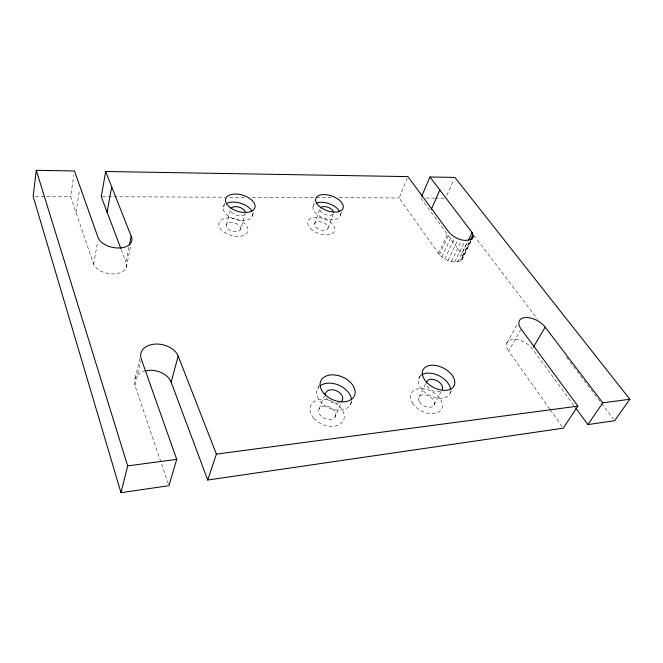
<?xml version="1.0" encoding="UTF-8"?>
<svg xmlns="http://www.w3.org/2000/svg" width="663" height="663" viewBox="0 0 663 663"><rect width="100%" height="100%" fill="white"/><g stroke="black" fill="none" stroke-linecap="round" stroke-linejoin="round"><path stroke-width="0.5" stroke-dasharray="3.31 2.49" d="M128.945 247.117L125.912 261.935A17.039 10.434 10.7 0 1 114.707 273.894A17.039 10.434 10.7 0 1 93.64 264.297L70.609 196.563L73.842 175.057M75.98 212.425L79.543 189.651M93.64 264.297L97.759 241.191M126.293 267.404L130.578 246.611M135.103 378.449L139.719 358.84M168.269 483.741L134.962 385.493L140.78 360.962M223.522 206.649L224.508 203.044M226.332 224.823L230.782 208.944M240.644 229.307A7.5 4.293 16.4 0 0 231.097 222.461A7.5 4.293 16.4 0 0 228.694 229.506A7.5 4.293 16.4 0 0 240.644 229.307L245.277 213.511M252.504 215.79L253.846 211.331M313.035 206.583L315.373 199.82M314.569 223.887L319.889 208.762A7.194 3.87 19.9 0 0 325.898 214.771A7.194 3.87 19.9 0 0 333.564 213.113L328.086 228.171M340.392 215.284L341.453 212.417M317.958 388.245L319.094 385.46M470.912 241.224L461.804 259.929C454.304 265.067 443.721 259.747 438.483 253.498L399.176 197.964L407.206 178.471M319.176 408.69L324.464 396.051M335.229 416.662A8.967 6.24 23.7 0 0 325.757 405.996A8.967 6.24 23.7 0 0 320.56 415.494A8.967 6.24 23.7 0 0 335.229 416.662L341.503 402.3M350.371 404.728L352.003 401.065M446.854 195.328L454.047 179.3M438.483 253.498L447.707 233.608M439.461 254.7L448.71 234.801M441.84 256.913L451.138 237.014M444.774 258.877L454.138 238.987M448.055 260.451L457.487 240.578M451.47 261.52L461.382 240.768M454.768 262.018L464.291 242.202M457.719 261.902L467.274 242.119M462.658 258.222L461.763 253.937L467.614 241.838M460.114 261.189L469.686 241.44M462.65 256.175L469.876 241.266M461.804 259.929L470.937 241.117M419.049 377.811L420.806 374.288M418.9 397.162L426.773 381.673M434.157 404.836L442.271 389.421M450.044 393.308L451.445 390.689M506.772 343.202L518.143 322.989M549.61 408.897L508.62 351.067L520.629 329.925M35.172 196.414L70.609 196.563M102.301 196.704L225.395 197.226M229.531 197.243L245.053 197.309M252.288 197.342L315.389 197.607M316.425 197.607L331.939 197.673M339.183 197.707L399.176 197.964M426.052 198.08L434.282 198.113M435.309 198.113L444.558 198.154M473.763 235.249L537.635 319.309M566.442 357.216L600.877 402.549M601.507 403.369L613.408 419.033M573.86 405.449L532.389 348.879A15.464 8.752 29.2 0 0 512.889 339.406A15.464 8.752 29.2 0 0 508.62 351.067M420.914 198.055L461.763 253.937M550.199 409.734L562.083 426.5M121.205 249.528L125.912 261.935M351.398 401.654A18.224 12.406 23.6 0 1 328.765 407.869A18.224 12.406 23.6 0 1 318.953 386.935M450.558 391.443A17.337 10.931 27.8 0 1 429.234 395.297A17.337 10.931 27.8 0 1 420.806 375.548M339.688 402.698A9.108 6.207 23.6 0 1 326.503 398.032M440.099 391.41A8.669 5.47 27.8 0 1 432.21 390.548A8.669 5.47 27.8 0 1 426.632 384.673M252.702 213.561A15.199 8.495 16.6 0 1 235.125 219.329A15.199 8.495 16.6 0 1 224.798 204.751M244.672 214.472A7.6 4.243 16.6 0 1 236.6 215.26A7.6 4.243 16.6 0 1 230.649 210.055M340.31 213.163A14.387 7.749 19.9 0 1 323.859 218.235A14.387 7.749 19.9 0 1 315.074 203.798M134.962 385.493A18.929 13.426 11.8 0 1 143.946 371.23M419.505 401.902A8.544 5.511 28 0 0 433.312 406.013A8.544 5.511 28 0 0 426.723 395.189A8.544 5.511 28 0 0 419.505 401.902M315.969 227.293A7.102 3.92 19.9 0 0 327.646 229.1A7.102 3.92 19.9 0 0 320.345 221.774A7.102 3.92 19.9 0 0 315.969 227.293M313.798 418.295A17.942 12.481 23.7 0 0 343.177 420.848A17.942 12.481 23.7 0 0 324.439 399.416A17.942 12.481 23.7 0 0 313.798 418.295M412.527 402.971A17.089 11.022 28 0 0 440.141 411.052A17.089 11.022 28 0 0 426.798 389.438A17.089 11.022 28 0 0 412.527 402.971M223.937 232.033A15.009 8.586 16.4 0 0 247.788 231.553A15.009 8.586 16.4 0 0 228.594 217.903A15.009 8.586 16.4 0 0 223.937 232.033M310.64 228.644A14.213 7.848 19.9 0 0 333.978 232.174A14.213 7.848 19.9 0 0 319.259 217.539A14.213 7.848 19.9 0 0 310.64 228.644"/><path stroke-width="0.99" d="M429.955 176.988L472.114 232.522L473.084 236.749L472.238 238.431C464.548 243.42 453.989 237.992 448.544 231.801L407.969 176.615L105.666 171.493L131.175 236.252A17.412 10.301 11.2 0 1 119.829 247.945A17.412 10.301 11.2 0 1 98.29 238.183L74.455 170.963L36.291 170.316L33.15 196.405L120.989 492.684L168.924 485.689L176.731 459.376L141.244 358.998A19.393 13.335 12.5 0 1 154.728 344.122A19.393 13.335 12.5 0 1 178.19 356.081L216.395 454.114L207.726 480.029L563.268 428.174L577.904 406.137L521.135 329.047A15.771 8.602 28.8 0 1 525.253 317.544A15.771 8.602 28.8 0 1 545.177 327.149L602.8 402.831L629.85 399.242L454.893 177.411L429.955 176.988L421.701 196.223M105.666 171.493L101.265 196.696L120.848 248.575M107.091 212.309L111.691 186.974M129.351 245.136L131.175 236.252M120.989 492.684L127.661 465.89L36.291 170.316M207.726 480.029L171.145 382.161L178.19 356.081M431.315 209.309L439.842 189.991M468.509 239.973L472.114 232.522M470.324 240.329L473.034 234.735M471.783 239.434L473.084 236.749M533.417 347.139L545.177 327.149M575.691 407.944L587.89 424.585L602.8 402.831M629.85 399.242L614.659 420.682L587.89 424.585M127.661 465.89L176.731 459.376M216.395 454.114L577.904 406.137M320.204 385.8A18.224 12.406 23.6 0 1 339.365 385.427A18.224 12.406 23.6 0 1 351.473 399.98M421.602 374.943A17.337 10.931 27.8 0 1 439.221 375.846A17.337 10.931 27.8 0 1 450.616 389.687M325.508 395.687A9.108 6.207 23.6 0 1 336.075 390.615A9.108 6.207 23.6 0 1 341.23 401.778M426.425 383.081A8.669 5.47 27.8 0 1 435.765 380.156A8.669 5.47 27.8 0 1 442.271 389.421M226.961 203.309A15.199 8.495 16.6 0 1 251.899 211.182M231.412 207.983A7.6 4.243 16.6 0 1 239.442 207.246A7.6 4.243 16.6 0 1 245.385 212.4M316.524 203.044A14.387 7.749 19.9 0 1 339.307 210.9M320.345 207.851A7.194 3.87 19.9 0 1 327.547 207.146A7.194 3.87 19.9 0 1 333.539 212.052M144.799 370.99A18.929 13.426 11.8 0 1 171.145 382.161M324.083 393.631A18.365 12.365 23.6 0 0 354.05 396.482A18.365 12.365 23.6 0 0 334.699 374.951A18.365 12.365 23.6 0 0 324.083 393.631M424.395 379.46A17.462 10.89 27.6 0 0 452.58 387.789A17.462 10.89 27.6 0 0 438.699 366.167A17.462 10.89 27.6 0 0 424.395 379.46M230.691 207.933A15.299 8.437 16.7 0 0 254.907 207.759A15.299 8.437 16.7 0 0 235.274 194.052A15.299 8.437 16.7 0 0 230.691 207.933M318.671 205.696A14.47 7.699 19.9 0 0 342.381 209.467A14.47 7.699 19.9 0 0 327.282 194.856A14.47 7.699 19.9 0 0 318.671 205.696"/></g></svg>
